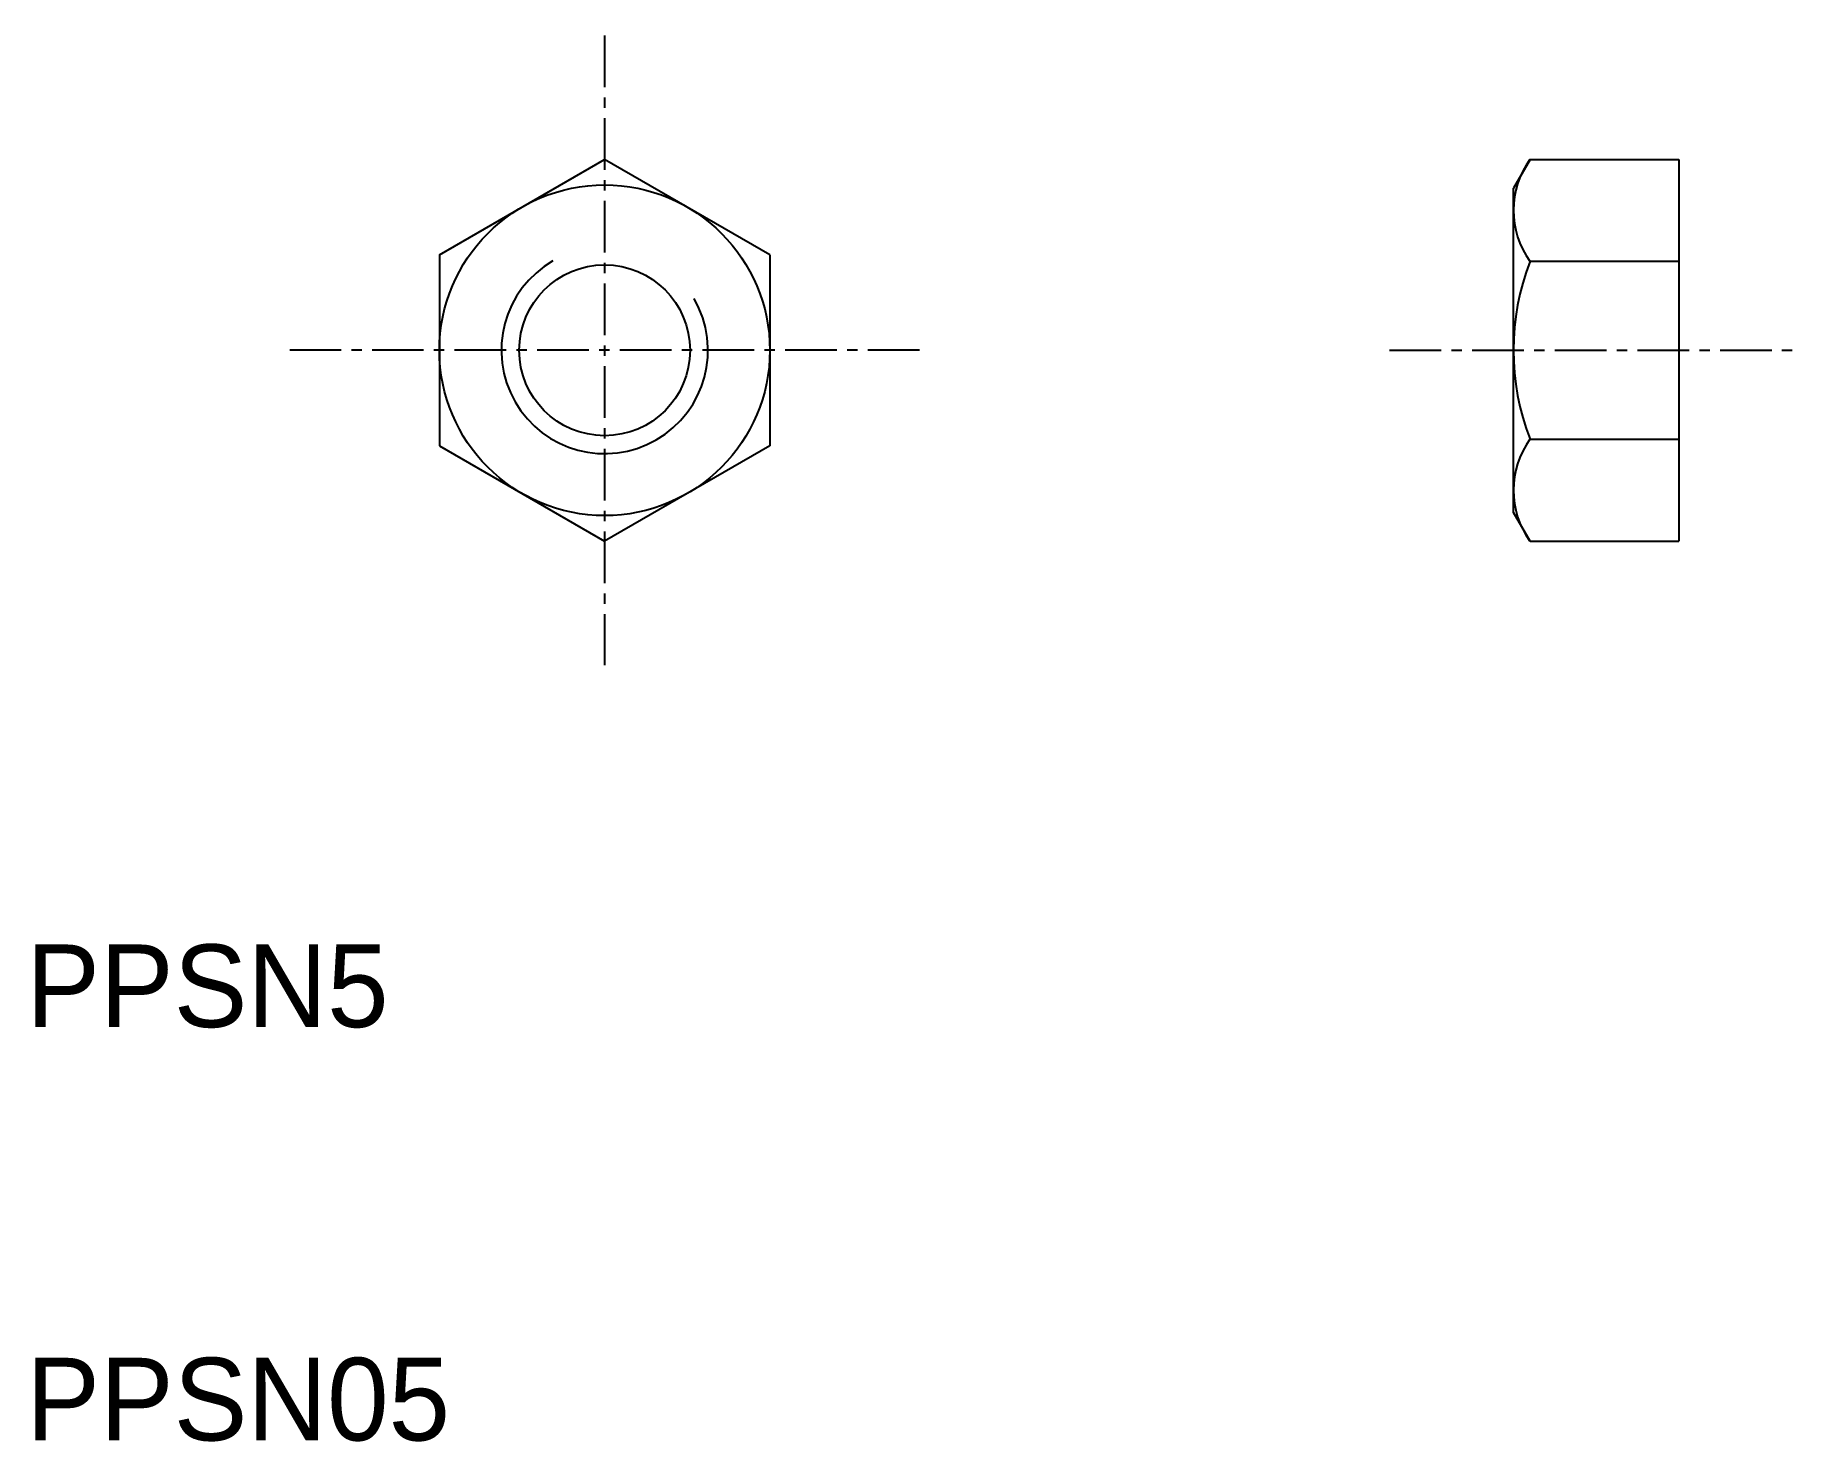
# Model space of a CAD drawing. Extents: x 10.2 to 53, y 10 to 44.
import ezdxf

# ---------------------------------------------------------------- set-up
doc = ezdxf.new("R2010")
doc.units = 0
doc.linetypes.add('CENTER', pattern=[2, 1.25, -0.25, 0.25, -0.25])
doc.layers.get('0').update_dxf_attribs({"linetype": 'CONTINUOUS'})
doc.layers.add('CENTER', color=1, linetype='CENTER')

msp = doc.modelspace()

# ---------------------------------------------------------------- linework, layer by layer
at = {"color": 7, "linetype": 'CONTINUOUS'}
for p, q in [((20, 38.686), (24, 40.995)), ((28, 38.686), (24, 40.995)), ((46.4, 40.995), (46, 40.302)), ((46.4, 40.995), (50, 40.995)), ((50, 40.995), (50, 31.758)), ((46, 32.45), (46, 40.302)), ((20, 38.686), (20, 34.067)), ((28, 38.686), (28, 34.067)), ((46.4, 38.53), (50, 38.53)), ((20, 34.067), (24, 31.758)), ((28, 34.067), (24, 31.758)), ((46.4, 34.222), (50, 34.222)), ((46.4, 31.758), (46, 32.45)), ((46.4, 31.758), (50, 31.758))]:
    msp.add_line(p, q, dxfattribs=at)
for radius in [4, 2.067]:
    msp.add_circle((24, 36.376), radius, dxfattribs=at)
for centre, radius, start, end in [((48.098, 39.763), 2.098, 144.0354, 215.9646), ((52, 36.376), 6, 158.9605, 201.0395), ((48.098, 32.99), 2.098, 144.0354, 215.9646)]:
    msp.add_arc(centre, radius, start, end, dxfattribs=at)
at = {"color": 3, "linetype": 'CONTINUOUS'}
msp.add_arc((24, 36.376), 2.5, 120, 30, dxfattribs=at)
at = {"layer": 'CENTER', "color": 1, "linetype": 'CENTER'}
for p, q in [((24, 43.995), (24, 28.758)), ((31.619, 36.376), (16.381, 36.376)), ((43, 36.376), (53, 36.376))]:
    msp.add_line(p, q, dxfattribs=at)

# ---------------------------------------------------------------- texts
at = {"color": 7, "linetype": 'CONTINUOUS'}
for s, p in [('PPSN5', (10, 20)), ('PPSN05', (10, 10))]:
    msp.add_text(s, height=2, dxfattribs=at).set_placement(p)

doc.saveas('drawing.dxf')
